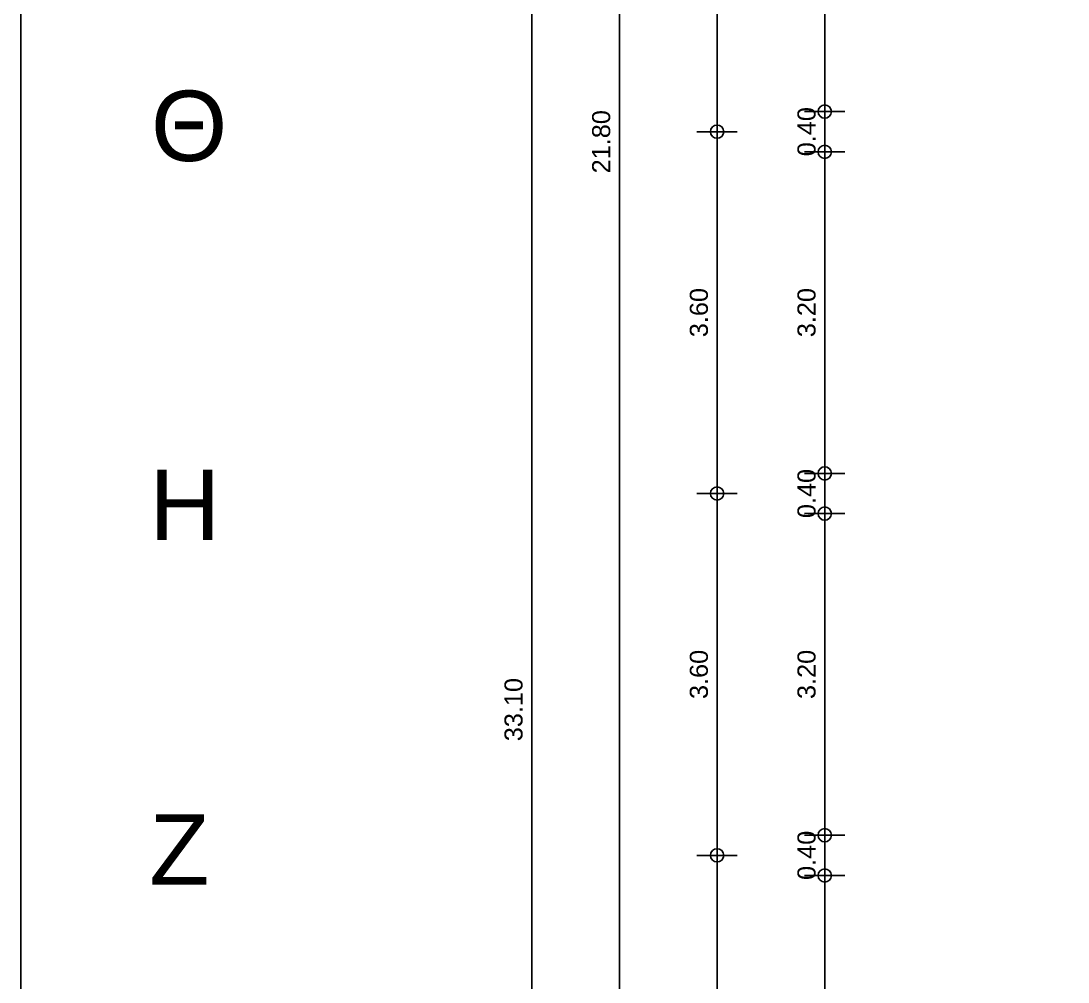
# Model space of a CAD drawing. Header units: metres. Extents: x 0 to 132, y -109 to 310.
# Drawn here: x 1 to 11.42, y 187.91 to 197.47 of the extents above; entities that cross this region are included whole.
import ezdxf

# ---------------------------------------------------------------- set-up
doc = ezdxf.new("R2010")
doc.units = ezdxf.units.M
doc.header["$LTSCALE"] = 0.036
doc.layers.get('Defpoints').update_dxf_attribs({"color": 252})
for name, color, linetype in [('arxitektonika', 254, 'Continuous'), ('BORDER', 252, 'Continuous'), ('DIMBLK', 252, 'Continuous'), ('LAYER-ON', 252, 'Continuous')]:
    doc.layers.add(name, color=color, linetype=linetype)
doc.styles.add('COMU-N', font='arial.ttf')
doc.styles.get("Standard").update_dxf_attribs({"font": 'arial.ttf'})
doc.dimstyles.new('CADWDOT', dxfattribs={"dimscale": 0.1, "dimtxt": 1.8, "dimasz": 0.08, "dimexe": 2, "dimexo": 0, "dimgap": 0.09, "dimtad": 0, "dimrnd": 0.001, "dimzin": 0, "dimdsep": 46, "dimtxsty": 'Standard', "dimblk1": 'ARTDIM', "dimblk2": 'ARTDIM', "dimsah": 1, "dimcen": 0.09, "dimdle": 0.05, "dimse1": 1, "dimse2": 1, "dimadec": 0, "dimazin": 0, "dimtfac": 1, "dimtmove": 0, "dimatfit": 3, "dimldrblk": 'ARTDIM', "dimfxl": 2, "dimtvp": 0.9999, "dimtolj": 1, "dimtzin": 0, "dimarcsym": 0})

# ---------------------------------------------------------------- blocks, each defined once
blk = doc.blocks.new('art103')
at = {"layer": 'BORDER'}
blk.add_line((0.25, 14.6), (0.25, 0.25), dxfattribs=at)
blk = doc.blocks.new('ARTDIM')
at = {"layer": 'DIMBLK'}
for p, q in [((0, -24.9975), (0, 24.9975)), ((-24.9975, 0), (24.9975, 0))]:
    blk.add_line(p, q, dxfattribs=at)
blk.add_circle((0, 0), 8.25, dxfattribs=at)
blk = doc.blocks.new('*D573')
at = {"layer": 'arxitektonika', "color": 0, "lineweight": -2}
blk.add_line((8.997, 199.764), (8.997, 196.58), dxfattribs=at)
at = {"layer": 'Defpoints', "color": 0, "transparency": 16777216}
for p in [(11.418, 199.772), (8.997, 196.572), (11.418, 196.572)]:
    blk.add_point(p, dxfattribs=at)
at = {"layer": 'arxitektonika', "color": 0, "lineweight": -2, "xscale": 0.008, "yscale": 0.008, "zscale": 0.008}
for p, rotation in [((8.997, 199.772), 90), ((8.997, 196.572), 270)]:
    blk.add_blockref('ARTDIM', p, dxfattribs=dict(at, rotation=rotation))
at = {"layer": 'arxitektonika', "color": 0, "insert": (8.817, 198.172), "char_height": 0.18, "attachment_point": 5, "rotation": 90}
blk.add_mtext('\\A1;3.20', dxfattribs=at)
blk = doc.blocks.new('*D574')
at = {"layer": 'arxitektonika', "color": 0, "lineweight": -2}
blk.add_line((8.997, 196.564), (8.997, 196.18), dxfattribs=at)
at = {"layer": 'Defpoints', "color": 0, "transparency": 16777216}
for p in [(11.418, 196.572), (8.997, 196.172), (11.418, 196.172)]:
    blk.add_point(p, dxfattribs=at)
at = {"layer": 'arxitektonika', "color": 0, "lineweight": -2, "xscale": 0.008, "yscale": 0.008, "zscale": 0.008}
for p, rotation in [((8.997, 196.572), 90), ((8.997, 196.172), 270)]:
    blk.add_blockref('ARTDIM', p, dxfattribs=dict(at, rotation=rotation))
at = {"layer": 'arxitektonika', "color": 0, "insert": (8.817, 196.372), "char_height": 0.18, "attachment_point": 5, "rotation": 90}
blk.add_mtext('\\A1;0.40', dxfattribs=at)
blk = doc.blocks.new('*D575')
at = {"layer": 'arxitektonika', "color": 0, "lineweight": -2}
blk.add_line((8.997, 196.164), (8.997, 192.98), dxfattribs=at)
at = {"layer": 'Defpoints', "color": 0, "transparency": 16777216}
for p in [(11.418, 196.172), (8.997, 192.972), (11.418, 192.972)]:
    blk.add_point(p, dxfattribs=at)
at = {"layer": 'arxitektonika', "color": 0, "lineweight": -2, "xscale": 0.008, "yscale": 0.008, "zscale": 0.008}
for p, rotation in [((8.997, 196.172), 90), ((8.997, 192.972), 270)]:
    blk.add_blockref('ARTDIM', p, dxfattribs=dict(at, rotation=rotation))
at = {"layer": 'arxitektonika', "color": 0, "insert": (8.817, 194.572), "char_height": 0.18, "attachment_point": 5, "rotation": 90}
blk.add_mtext('\\A1;3.20', dxfattribs=at)
blk = doc.blocks.new('*D576')
at = {"layer": 'arxitektonika', "color": 0, "lineweight": -2}
blk.add_line((8.997, 192.964), (8.997, 192.58), dxfattribs=at)
at = {"layer": 'Defpoints', "color": 0, "transparency": 16777216}
for p in [(11.418, 192.972), (8.997, 192.572), (11.418, 192.572)]:
    blk.add_point(p, dxfattribs=at)
at = {"layer": 'arxitektonika', "color": 0, "lineweight": -2, "xscale": 0.008, "yscale": 0.008, "zscale": 0.008}
for p, rotation in [((8.997, 192.972), 90), ((8.997, 192.572), 270)]:
    blk.add_blockref('ARTDIM', p, dxfattribs=dict(at, rotation=rotation))
at = {"layer": 'arxitektonika', "color": 0, "insert": (8.817, 192.772), "char_height": 0.18, "attachment_point": 5, "rotation": 90}
blk.add_mtext('\\A1;0.40', dxfattribs=at)
blk = doc.blocks.new('*D577')
at = {"layer": 'arxitektonika', "color": 0, "lineweight": -2}
blk.add_line((8.997, 192.564), (8.997, 189.38), dxfattribs=at)
at = {"layer": 'Defpoints', "color": 0, "transparency": 16777216}
for p in [(11.418, 192.572), (8.997, 189.372), (11.418, 189.372)]:
    blk.add_point(p, dxfattribs=at)
at = {"layer": 'arxitektonika', "color": 0, "lineweight": -2, "xscale": 0.008, "yscale": 0.008, "zscale": 0.008}
for p, rotation in [((8.997, 192.572), 90), ((8.997, 189.372), 270)]:
    blk.add_blockref('ARTDIM', p, dxfattribs=dict(at, rotation=rotation))
at = {"layer": 'arxitektonika', "color": 0, "insert": (8.817, 190.972), "char_height": 0.18, "attachment_point": 5, "rotation": 90}
blk.add_mtext('\\A1;3.20', dxfattribs=at)
blk = doc.blocks.new('*D578')
at = {"layer": 'arxitektonika', "color": 0, "lineweight": -2}
blk.add_line((8.997, 188.98), (8.997, 189.364), dxfattribs=at)
at = {"layer": 'Defpoints', "color": 0, "transparency": 16777216}
for p in [(8.997, 189.372), (11.418, 189.372), (11.418, 188.972)]:
    blk.add_point(p, dxfattribs=at)
at = {"layer": 'arxitektonika', "color": 0, "lineweight": -2, "xscale": 0.008, "yscale": 0.008, "zscale": 0.008}
for p, rotation in [((8.997, 189.372), 90), ((8.997, 188.972), 270)]:
    blk.add_blockref('ARTDIM', p, dxfattribs=dict(at, rotation=rotation))
at = {"layer": 'arxitektonika', "color": 0, "insert": (8.817, 189.172), "char_height": 0.18, "attachment_point": 5, "rotation": 90}
blk.add_mtext('\\A1;0.40', dxfattribs=at)
blk = doc.blocks.new('*D579')
at = {"layer": 'arxitektonika', "color": 0, "lineweight": -2}
blk.add_line((8.997, 188.964), (8.997, 185.38), dxfattribs=at)
at = {"layer": 'Defpoints', "color": 0, "transparency": 16777216}
for p in [(11.418, 188.972), (8.997, 185.372), (11.418, 185.372)]:
    blk.add_point(p, dxfattribs=at)
at = {"layer": 'arxitektonika', "color": 0, "lineweight": -2, "xscale": 0.008, "yscale": 0.008, "zscale": 0.008}
for p, rotation in [((8.997, 188.972), 90), ((8.997, 185.372), 270)]:
    blk.add_blockref('ARTDIM', p, dxfattribs=dict(at, rotation=rotation))
at = {"layer": 'arxitektonika', "color": 0, "insert": (8.817, 187.172), "char_height": 0.18, "attachment_point": 5, "rotation": 90}
blk.add_mtext('\\A1;3.60', dxfattribs=at)
blk = doc.blocks.new('*D586')
at = {"layer": 'arxitektonika', "color": 0, "lineweight": -2}
blk.add_line((6.954, 207.164), (6.954, 185.38), dxfattribs=at)
at = {"layer": 'Defpoints', "color": 0, "transparency": 16777216}
for p in [(9.452, 207.172), (6.954, 185.372), (10.588, 185.372)]:
    blk.add_point(p, dxfattribs=at)
at = {"layer": 'arxitektonika', "color": 0, "lineweight": -2, "xscale": 0.008, "yscale": 0.008, "zscale": 0.008}
for p, rotation in [((6.954, 207.172), 90), ((6.954, 185.372), 270)]:
    blk.add_blockref('ARTDIM', p, dxfattribs=dict(at, rotation=rotation))
at = {"layer": 'arxitektonika', "color": 0, "insert": (6.774, 196.272), "char_height": 0.18, "attachment_point": 5, "rotation": 90}
blk.add_mtext('\\A1;21.80', dxfattribs=at)
blk = doc.blocks.new('*D588')
at = {"layer": 'arxitektonika', "color": 0, "lineweight": -2}
blk.add_line((6.082, 207.164), (6.082, 174.08), dxfattribs=at)
at = {"layer": 'Defpoints', "color": 0, "transparency": 16777216}
for p in [(9.452, 207.172), (6.082, 174.072), (9.452, 174.072)]:
    blk.add_point(p, dxfattribs=at)
at = {"layer": 'arxitektonika', "color": 0, "lineweight": -2, "xscale": 0.008, "yscale": 0.008, "zscale": 0.008}
for p, rotation in [((6.082, 207.172), 90), ((6.082, 174.072), 270)]:
    blk.add_blockref('ARTDIM', p, dxfattribs=dict(at, rotation=rotation))
at = {"layer": 'arxitektonika', "color": 0, "insert": (5.902, 190.622), "char_height": 0.18, "attachment_point": 5, "rotation": 90}
blk.add_mtext('\\A1;33.10', dxfattribs=at)
blk = doc.blocks.new('*D672')
at = {"layer": 'arxitektonika', "color": 0, "lineweight": -2}
blk.add_line((7.926, 199.964), (7.926, 196.38), dxfattribs=at)
at = {"layer": 'Defpoints', "color": 0, "transparency": 16777216}
for p in [(3.079, 199.972), (3.079, 196.372), (7.926, 196.372)]:
    blk.add_point(p, dxfattribs=at)
at = {"layer": 'arxitektonika', "color": 0, "lineweight": -2, "xscale": 0.008, "yscale": 0.008, "zscale": 0.008}
for p, rotation in [((7.926, 199.972), 90), ((7.926, 196.372), 270)]:
    blk.add_blockref('ARTDIM', p, dxfattribs=dict(at, rotation=rotation))
at = {"layer": 'arxitektonika', "color": 0, "insert": (7.746, 198.172), "char_height": 0.18, "attachment_point": 5, "rotation": 90}
blk.add_mtext('\\A1;3.60', dxfattribs=at)
blk = doc.blocks.new('*D673')
at = {"layer": 'arxitektonika', "color": 0, "lineweight": -2}
blk.add_line((7.926, 196.364), (7.926, 192.78), dxfattribs=at)
at = {"layer": 'Defpoints', "color": 0, "transparency": 16777216}
for p in [(3.079, 196.372), (3.079, 192.772), (7.926, 192.772)]:
    blk.add_point(p, dxfattribs=at)
at = {"layer": 'arxitektonika', "color": 0, "lineweight": -2, "xscale": 0.008, "yscale": 0.008, "zscale": 0.008}
for p, rotation in [((7.926, 196.372), 90), ((7.926, 192.772), 270)]:
    blk.add_blockref('ARTDIM', p, dxfattribs=dict(at, rotation=rotation))
at = {"layer": 'arxitektonika', "color": 0, "insert": (7.746, 194.572), "char_height": 0.18, "attachment_point": 5, "rotation": 90}
blk.add_mtext('\\A1;3.60', dxfattribs=at)
blk = doc.blocks.new('*D674')
at = {"layer": 'arxitektonika', "color": 0, "lineweight": -2}
blk.add_line((7.926, 192.764), (7.926, 189.18), dxfattribs=at)
at = {"layer": 'Defpoints', "color": 0, "transparency": 16777216}
for p in [(3.079, 192.772), (3.079, 189.172), (7.926, 189.172)]:
    blk.add_point(p, dxfattribs=at)
at = {"layer": 'arxitektonika', "color": 0, "lineweight": -2, "xscale": 0.008, "yscale": 0.008, "zscale": 0.008}
for p, rotation in [((7.926, 192.772), 90), ((7.926, 189.172), 270)]:
    blk.add_blockref('ARTDIM', p, dxfattribs=dict(at, rotation=rotation))
at = {"layer": 'arxitektonika', "color": 0, "insert": (7.746, 190.972), "char_height": 0.18, "attachment_point": 5, "rotation": 90}
blk.add_mtext('\\A1;3.60', dxfattribs=at)
blk = doc.blocks.new('*D675')
at = {"layer": 'arxitektonika', "color": 0, "lineweight": -2}
blk.add_line((7.926, 189.164), (7.926, 185.58), dxfattribs=at)
at = {"layer": 'Defpoints', "color": 0, "transparency": 16777216}
for p in [(3.079, 189.172), (3.079, 185.572), (7.926, 185.572)]:
    blk.add_point(p, dxfattribs=at)
at = {"layer": 'arxitektonika', "color": 0, "lineweight": -2, "xscale": 0.008, "yscale": 0.008, "zscale": 0.008}
for p, rotation in [((7.926, 189.172), 90), ((7.926, 185.572), 270)]:
    blk.add_blockref('ARTDIM', p, dxfattribs=dict(at, rotation=rotation))
at = {"layer": 'arxitektonika', "color": 0, "insert": (7.746, 187.372), "char_height": 0.18, "attachment_point": 5, "rotation": 90}
blk.add_mtext('\\A1;3.60', dxfattribs=at)

msp = doc.modelspace()

# ---------------------------------------------------------------- block references
at = {"layer": 'LAYER-ON', "xscale": 4, "yscale": 4, "zscale": 4}
msp.add_blockref('art103', (0, 159.889), dxfattribs=at)

# ---------------------------------------------------------------- texts
at = {"layer": 'arxitektonika', "style": 'COMU-N'}
for s, p in [('Θ', (2.293, 196.08)), ('Η', (2.277, 192.31)), ('Ζ', (2.277, 188.88))]:
    msp.add_text(s, height=0.7, dxfattribs=at).set_placement(p)

# ---------------------------------------------------------------- dimensions: what is measured, and where the dimension line sits
at = {"layer": 'arxitektonika'}
for base, p1, p2, picture, middle in [((6.082, 174.072), (9.452, 207.172), (9.452, 174.072), '*D588', (5.902, 190.622)), ((6.954, 185.372), (9.452, 207.172), (10.588, 185.372), '*D586', (6.774, 196.272)), ((7.926, 196.372), (3.079, 199.972), (3.079, 196.372), '*D672', (7.746, 198.172)), ((8.997, 196.572), (11.418, 199.772), (11.418, 196.572), '*D573', (8.817, 198.172)), ((7.926, 192.772), (3.079, 196.372), (3.079, 192.772), '*D673', (7.746, 194.572)), ((8.997, 192.972), (11.418, 196.172), (11.418, 192.972), '*D575', (8.817, 194.572)), ((7.926, 189.172), (3.079, 192.772), (3.079, 189.172), '*D674', (7.746, 190.972)), ((8.997, 189.372), (11.418, 192.572), (11.418, 189.372), '*D577', (8.817, 190.972)), ((7.926, 185.572), (3.079, 189.172), (3.079, 185.572), '*D675', (7.746, 187.372)), ((8.997, 185.372), (11.418, 188.972), (11.418, 185.372), '*D579', (8.817, 187.172))]:
    dim = msp.add_linear_dim(base=base, p1=p1, p2=p2, angle=90, dimstyle='CADWDOT', dxfattribs=at)
    dim.commit()
    dim.dimension.update_dxf_attribs({"geometry": picture, "text_midpoint": middle})
for base, p1, p2, picture, middle in [((8.997, 196.172), (11.418, 196.572), (11.418, 196.172), '*D574', (8.997, 196.372)), ((8.997, 192.572), (11.418, 192.972), (11.418, 192.572), '*D576', (8.997, 192.772)), ((8.997, 189.372), (11.418, 188.972), (11.418, 189.372), '*D578', (8.997, 189.172))]:
    dim = msp.add_linear_dim(base=base, p1=p1, p2=p2, angle=90, dimstyle='CADWDOT', dxfattribs=at)
    dim.commit()
    dim.dimension.update_dxf_attribs({"geometry": picture, "text_midpoint": middle, "dimtype": 160})

doc.saveas('drawing.dxf')
